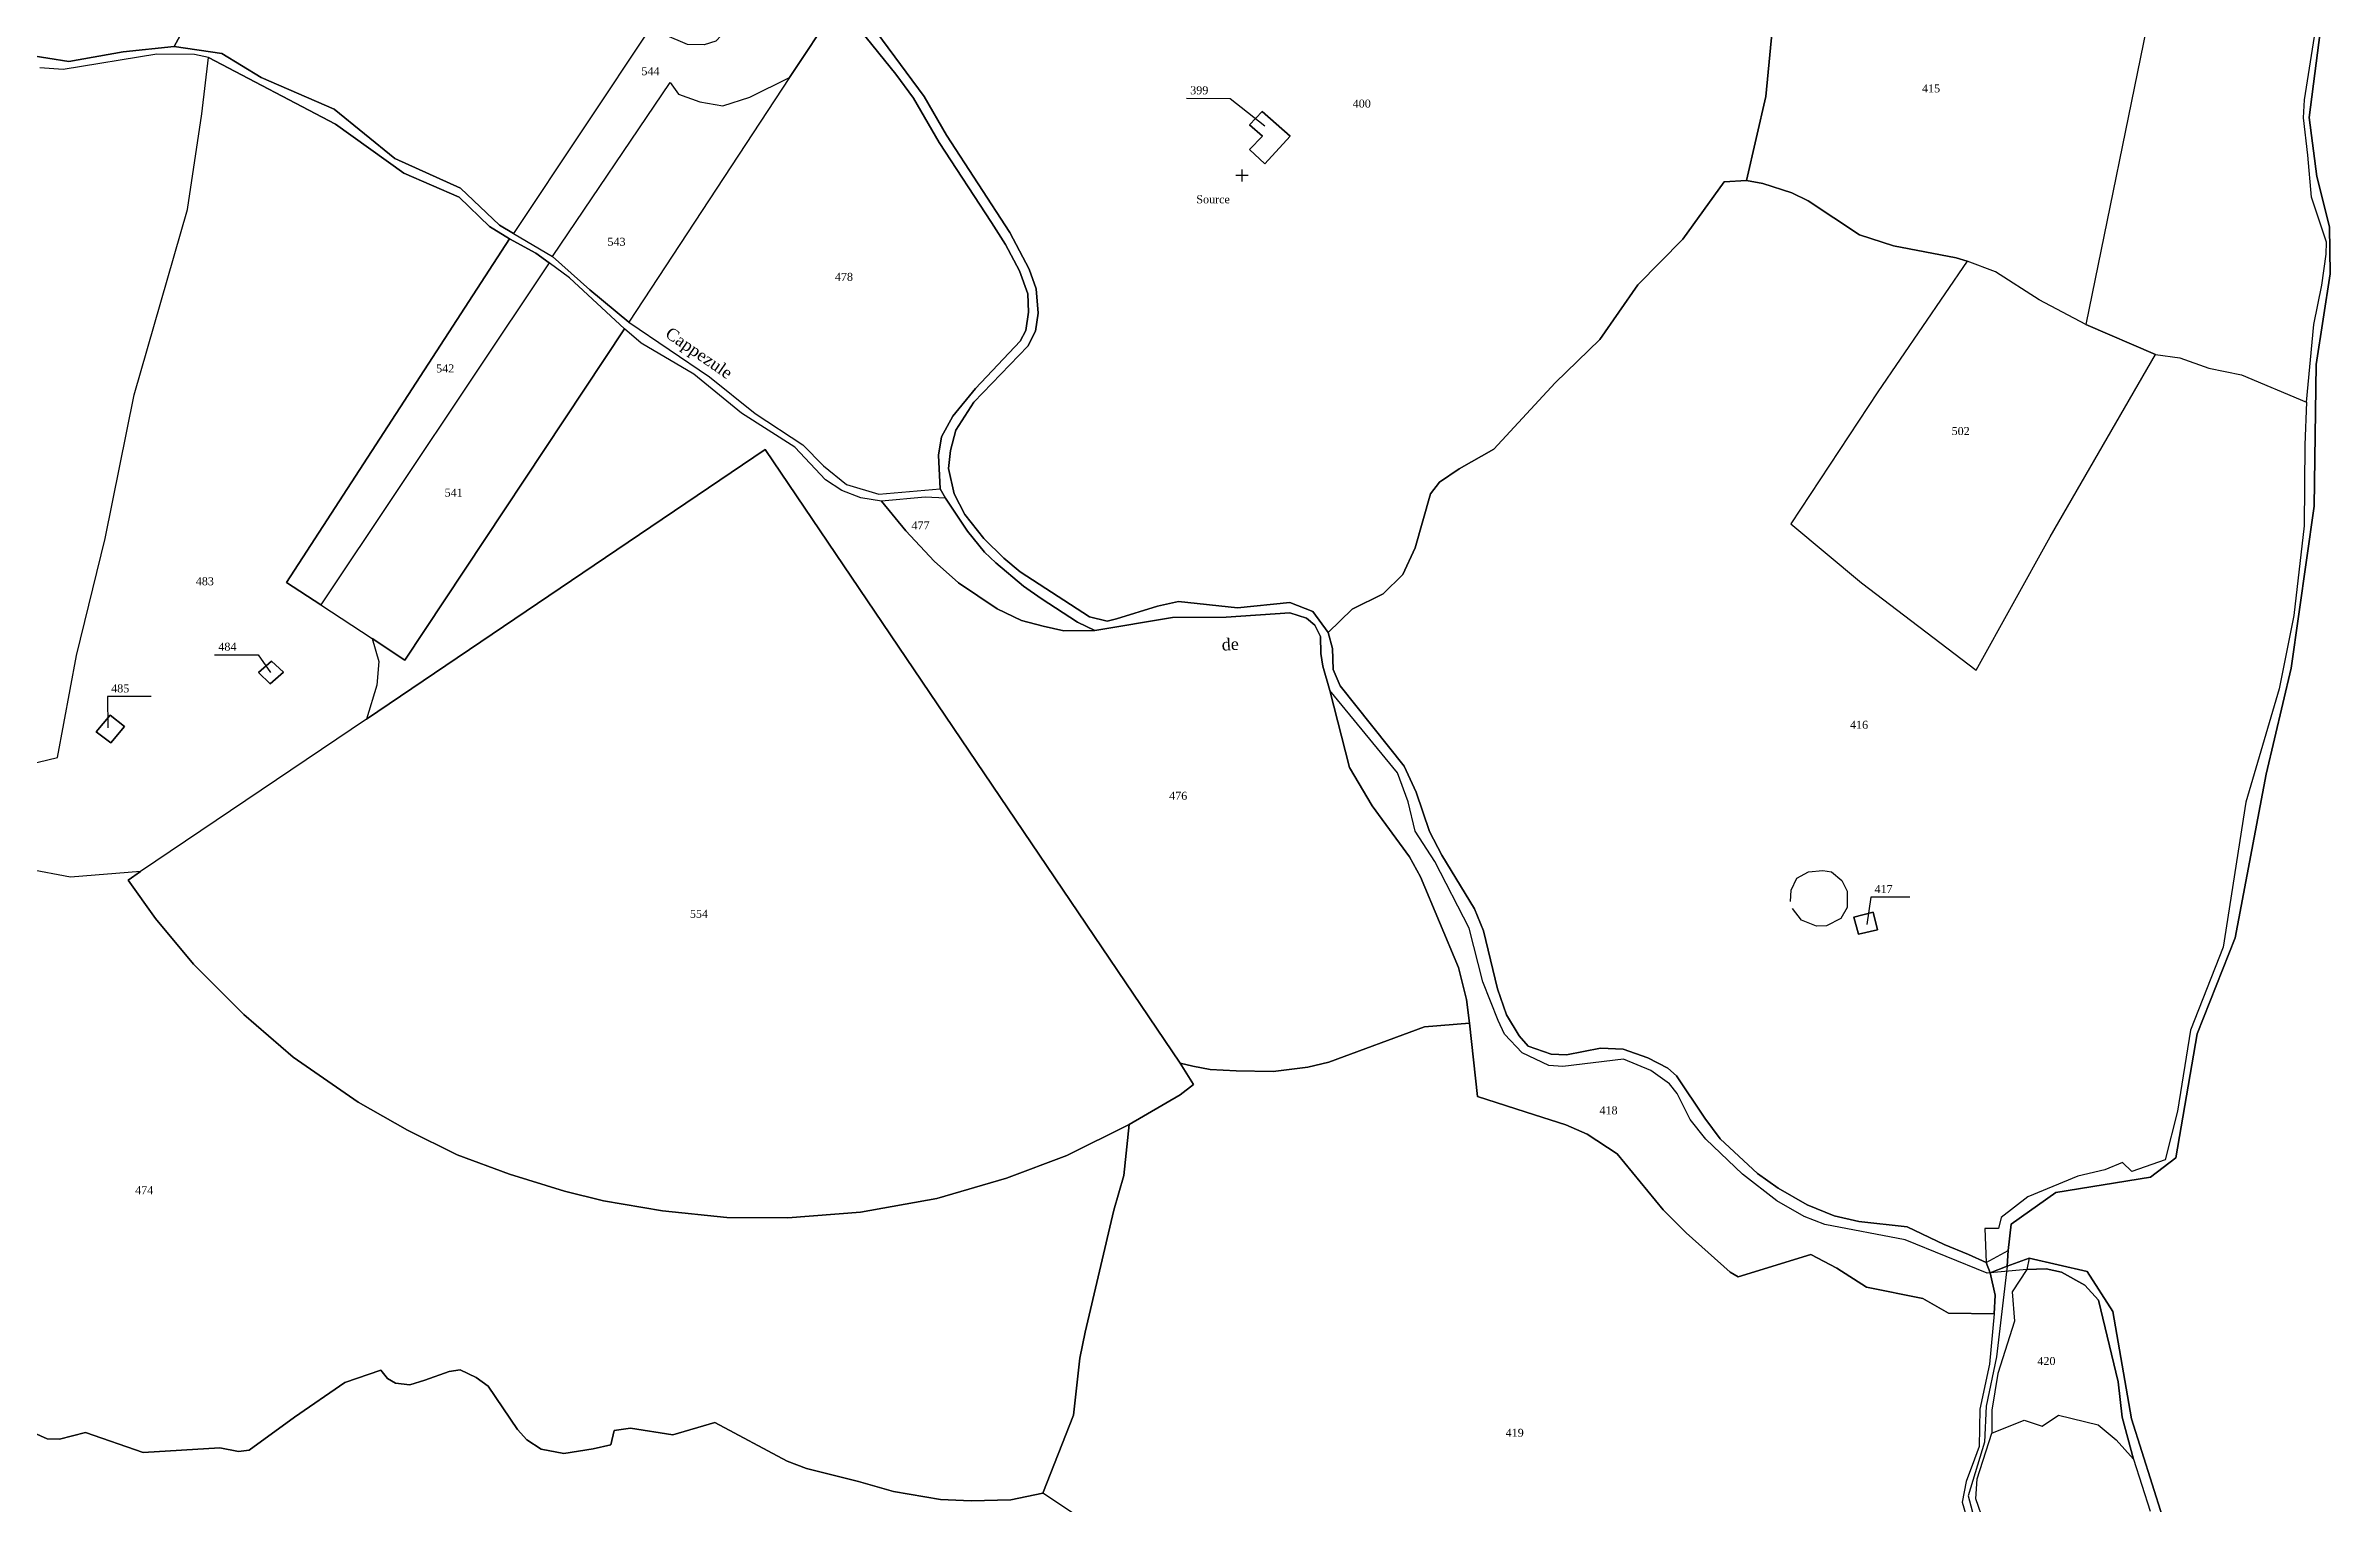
# Model space of a CAD drawing. Extents: x 1205805 to 1207436, y 6154338 to 6158020.
# Drawn here: x 1206617 to 1207188, y 6156524 to 6156888 of the extents above; entities that cross this region are included whole.
import ezdxf

# ---------------------------------------------------------------- set-up
doc = ezdxf.new("R2010")
doc.units = 0
doc.linetypes.add('CONTINU', pattern=[0])
doc.layers.get('0').update_dxf_attribs({"linetype": 'CONTINU'})
for name, color, linetype in [('1LIEUDIT', 7, 'CONTINU'), ('1PARCELLE', 7, 'CONTINU'), ('1SECTION', 7, 'CONTINU'), ('1SUBDSECT', 7, 'CONTINU'), ('1TRONFLUV', 7, 'CONTINU'), ('1TROUPARCELLE', 7, 'CONTINU'), ('1ZONCOMM', 7, 'CONTINU'), ('3BATIDUR', 7, 'CONTINU'), ('3CALVAIRE', 7, 'CONTINU'), ('3CALVAIRETEX', 7, 'CONTINU'), ('3FISCLINE', 7, 'CONTINUOUS'), ('3FLECHEPAR', 7, 'CONTINU'), ('3PARCELLETEX', 7, 'CONTINU'), ('3PONT', 7, 'CONTINU'), ('3TRONFLUVTEX', 7, 'CONTINU')]:
    doc.layers.add(name, color=color, linetype=linetype)
doc.styles.get("Standard").update_dxf_attribs({"font": 'Times New Roman'})

# ---------------------------------------------------------------- blocks, each defined once
blk = doc.blocks.new('DETATOPO')
for points in [[(-1.5, 0), (1.5, 0)], [(0, -1.5), (0, 1.5)]]:
    blk.add_lwpolyline(points)

msp = doc.modelspace()

# ---------------------------------------------------------------- linework, layer by layer
at = {"layer": '1LIEUDIT'}
for points in [[(1207186.56, 6156900.13), (1207182.67, 6156870.36), (1207184.6, 6156855.61), (1207187.77, 6156843.04), (1207187.98, 6156831.3), (1207184.46, 6156808.64), (1207183.91, 6156773.19), (1207178.23, 6156732.74), (1207171.91, 6156706.23), (1207164.17, 6156665.34), (1207154.71, 6156641.34), (1207149.41, 6156610.3), (1207143.03, 6156605.48), (1207119.37, 6156601.67), (1207108.21, 6156593.76), (1207107.46, 6156587.14), (1207107.24, 6156583.24), (1207103.01, 6156581.56), (1207103.01, 6156581.56), (1207104.25, 6156575.98), (1207103.94, 6156571.34), (1207092.6, 6156571.49), (1207086.15, 6156575.17), (1207072.04, 6156578.01), (1207064.69, 6156582.76), (1207058.12, 6156586.17), (1207039.97, 6156580.6), (1207038, 6156581.78), (1207027.01, 6156591.54), (1207021.24, 6156597.32), (1207009.77, 6156611.29), (1207002.22, 6156616.22), (1206996.93, 6156618.54), (1206989.1, 6156621.09), (1206974.88, 6156625.69), (1206972.89, 6156644.02), (1206972.14, 6156649.91), (1206970.11, 6156657.89), (1206960.58, 6156680.58), (1206957.83, 6156685.53), (1206948.57, 6156698.32), (1206942.84, 6156707.89), (1206937.97, 6156727.13), (1206936.19, 6156733.23), (1206935.69, 6156736.37), (1206935.59, 6156740.58), (1206934.17, 6156743.46), (1206932.16, 6156745.19), (1206927.93, 6156746.56), (1206912.02, 6156745.48), (1206898.63, 6156745.38), (1206879.19, 6156742.11), (1206874.93, 6156744.21), (1206865.8, 6156750.08), (1206861.36, 6156753.24), (1206854.48, 6156759.04), (1206851.67, 6156761.7), (1206847.4, 6156766.92), (1206841.89, 6156775.22), (1206840.6, 6156777.51), (1206840.18, 6156785.94), (1206840.92, 6156790.5), (1206843.74, 6156795.72), (1206849.42, 6156802.64), (1206860.6, 6156814.42), (1206862, 6156817.07), (1206862.64, 6156821.71), (1206862.5, 6156826.29), (1206860.41, 6156831.97), (1206856.92, 6156838.56), (1206853.41, 6156844.08), (1206840.34, 6156864.06), (1206833.91, 6156875.13), (1206829.48, 6156881.2), (1206820.62, 6156892.05)], [(1206820.62, 6156892.05), (1206829.48, 6156881.2), (1206833.91, 6156875.13), (1206840.34, 6156864.06), (1206853.41, 6156844.08), (1206856.92, 6156838.56), (1206860.41, 6156831.97), (1206862.5, 6156826.29), (1206862.64, 6156821.71), (1206862, 6156817.07), (1206860.6, 6156814.42), (1206849.42, 6156802.64), (1206843.74, 6156795.72), (1206840.92, 6156790.5), (1206840.18, 6156785.94), (1206840.6, 6156777.51), (1206841.89, 6156775.22), (1206847.4, 6156766.92), (1206851.67, 6156761.7), (1206854.48, 6156759.04), (1206861.36, 6156753.24), (1206865.8, 6156750.08), (1206874.93, 6156744.21), (1206879.19, 6156742.11), (1206898.63, 6156745.38), (1206912.02, 6156745.48), (1206927.93, 6156746.56), (1206932.16, 6156745.19), (1206934.17, 6156743.46), (1206935.59, 6156740.58), (1206935.69, 6156736.37), (1206936.19, 6156733.23), (1206937.97, 6156727.13), (1206942.84, 6156707.89), (1206948.57, 6156698.32), (1206957.83, 6156685.53), (1206960.58, 6156680.58), (1206970.11, 6156657.89), (1206972.14, 6156649.91), (1206972.89, 6156644.02), (1206961.62, 6156643.06), (1206937.67, 6156634.25), (1206932.49, 6156632.96), (1206923.82, 6156631.88), (1206914.51, 6156632.08), (1206908.02, 6156632.41), (1206903.69, 6156633.27), (1206900.51, 6156633.96), (1206903.9, 6156628.62), (1206900.58, 6156626.04), (1206887.77, 6156618.65), (1206886.46, 6156605.88), (1206883.95, 6156597.28), (1206876.84, 6156566.73), (1206875.51, 6156560.26), (1206873.86, 6156546.04), (1206866.23, 6156526.52), (1206858.27, 6156524.87), (1206848.31, 6156524.56), (1206840.66, 6156524.97), (1206828.94, 6156526.96), (1206820.14, 6156529.41), (1206807.2, 6156532.7), (1206802.37, 6156534.48), (1206784.25, 6156544.16), (1206773.73, 6156541.13), (1206763.18, 6156542.8), (1206759.06, 6156542.18), (1206758.28, 6156538.61), (1206753.87, 6156537.59), (1206746.55, 6156536.42), (1206740.84, 6156537.53), (1206737.24, 6156539.82), (1206734.97, 6156542.44), (1206727.58, 6156553.27), (1206724.61, 6156555.41), (1206720.62, 6156557.36), (1206717.89, 6156556.96), (1206711.81, 6156554.74), (1206708.06, 6156553.6), (1206704.42, 6156554.01), (1206702.49, 6156555.14), (1206700.78, 6156557.29), (1206691.81, 6156554.19), (1206679.18, 6156545.51), (1206667.89, 6156537.3), (1206665.2, 6156536.95), (1206660.57, 6156537.84), (1206641.37, 6156536.71), (1206626.97, 6156541.64), (1206620.46, 6156539.97), (1206617.36, 6156540.1), (1206604.73, 6156545.72)], [(1206604.73, 6156545.72), (1206617.36, 6156540.1), (1206620.46, 6156539.97), (1206626.97, 6156541.64), (1206641.37, 6156536.71), (1206660.57, 6156537.84), (1206665.2, 6156536.95), (1206667.89, 6156537.3), (1206679.18, 6156545.51), (1206691.81, 6156554.19), (1206700.78, 6156557.29), (1206702.49, 6156555.14), (1206704.42, 6156554.01), (1206708.06, 6156553.6), (1206711.81, 6156554.74), (1206717.89, 6156556.96), (1206720.62, 6156557.36), (1206724.61, 6156555.41), (1206727.58, 6156553.27), (1206734.97, 6156542.44), (1206737.24, 6156539.82), (1206740.84, 6156537.53), (1206746.55, 6156536.42), (1206753.87, 6156537.59), (1206758.28, 6156538.61), (1206759.06, 6156542.18), (1206763.18, 6156542.8), (1206773.73, 6156541.13), (1206784.25, 6156544.16), (1206802.37, 6156534.48), (1206807.2, 6156532.7), (1206820.14, 6156529.41), (1206828.94, 6156526.96), (1206840.66, 6156524.97), (1206848.31, 6156524.56), (1206858.27, 6156524.87), (1206866.23, 6156526.52), (1206873.86, 6156546.04), (1206875.51, 6156560.26), (1206876.84, 6156566.73), (1206883.95, 6156597.28), (1206886.46, 6156605.88), (1206887.77, 6156618.65), (1206900.58, 6156626.04), (1206903.9, 6156628.62), (1206900.51, 6156633.96), (1206903.69, 6156633.27), (1206908.02, 6156632.41), (1206914.51, 6156632.08), (1206923.82, 6156631.88), (1206932.49, 6156632.96), (1206937.67, 6156634.25), (1206961.62, 6156643.06), (1206972.89, 6156644.02), (1206974.88, 6156625.69), (1206989.1, 6156621.09), (1206996.93, 6156618.54), (1207002.22, 6156616.22), (1207009.77, 6156611.29), (1207021.24, 6156597.32), (1207027.01, 6156591.54), (1207038, 6156581.78), (1207039.97, 6156580.6), (1207058.12, 6156586.17), (1207064.69, 6156582.76), (1207072.04, 6156578.01), (1207086.15, 6156575.17), (1207092.6, 6156571.49), (1207103.94, 6156571.34), (1207104.25, 6156575.98), (1207103.01, 6156581.56), (1207103.01, 6156581.56), (1207107.24, 6156583.24), (1207112.75, 6156585.25), (1207127.25, 6156581.89), (1207133.59, 6156571.9), (1207138.33, 6156545.09), (1207146.05, 6156520.63)]]:
    msp.add_lwpolyline(points, dxfattribs=at)
at = {"layer": '1PARCELLE'}
for points in [[(1207097.22, 6156834.43), (1207094.44, 6156835.29), (1207078.78, 6156838.28), (1207070.35, 6156841), (1207057.51, 6156849.54), (1207053.44, 6156851.49), (1207046.17, 6156853.81), (1207042.08, 6156854.58), (1207046.9, 6156875.54), (1207050.93, 6156917.29), (1207052.85, 6156925.7), (1207054.14, 6156929.6), (1207056.66, 6156932.79), (1207063.66, 6156930.65), (1207070.62, 6156932.88), (1207086.13, 6156930.81), (1207105.62, 6156918.93), (1207142.8, 6156896.44), (1207126.91, 6156818.56), (1207115.21, 6156824.74), (1207104.34, 6156831.79), (1207097.22, 6156834.43)], [(1206768.72, 6156893.69), (1206733.95, 6156841.35), (1206743.71, 6156835.62), (1206773.08, 6156879.05), (1206775.16, 6156876.14), (1206780.52, 6156874.25), (1206786.26, 6156873.24), (1206793.04, 6156875.39), (1206802.88, 6156880.3), (1206814.33, 6156897.46), (1206809.8, 6156898.44), (1206803.93, 6156898.14), (1206793.64, 6156896), (1206790.4, 6156894.99), (1206788.77, 6156893.91), (1206784.54, 6156889.45), (1206781.58, 6156888.52), (1206777.39, 6156888.57), (1206771.72, 6156890.96), (1206768.72, 6156893.69)], [(1206802.88, 6156880.3), (1206762.73, 6156819.22), (1206752.98, 6156827.3), (1206743.71, 6156835.62), (1206773.08, 6156879.05), (1206775.16, 6156876.14), (1206780.52, 6156874.25), (1206786.26, 6156873.24), (1206793.04, 6156875.39), (1206802.88, 6156880.3)], [(1206928.06, 6156865.69), (1206921.07, 6156871.85), (1206917.88, 6156868.53), (1206921.09, 6156865.65), (1206917.89, 6156862.33), (1206921.7, 6156858.72), (1206928.06, 6156865.69)], [(1207097.53, 6156586.15), (1207091.48, 6156588.69), (1207082.21, 6156593.12), (1207070.13, 6156594.39), (1207063.95, 6156595.83), (1207057.2, 6156598.59), (1207049.96, 6156602.78), (1207044.79, 6156606.42), (1207035.52, 6156615.06), (1207031.69, 6156620.25), (1207024.56, 6156630.81), (1207022.4, 6156632.73), (1207017.44, 6156635.31), (1207011.25, 6156637.5), (1207005.58, 6156637.73), (1206997.12, 6156636.06), (1206993.23, 6156636.23), (1206987.5, 6156638.25), (1206985.28, 6156640.79), (1206982.14, 6156646.04), (1206979.89, 6156652.56), (1206976.38, 6156667.07), (1206974.11, 6156672.56), (1206965.91, 6156685.97), (1206962.86, 6156691.91), (1206959.49, 6156701.7), (1206956.55, 6156708.25), (1206940.56, 6156728.32), (1206938.77, 6156732.38), (1206938.63, 6156737.59), (1206937.53, 6156741.59), (1206943.52, 6156747.47), (1206951.26, 6156751.3), (1206956.19, 6156756.1), (1206959.31, 6156762.82), (1206963.07, 6156776.28), (1206965.36, 6156779.2), (1206970.27, 6156782.52), (1206978.93, 6156787.47), (1206994.29, 6156804.02), (1207005.46, 6156814.83), (1207014.9, 6156828.5), (1207026.18, 6156839.9), (1207036.54, 6156854.28), (1207042.08, 6156854.58), (1207046.17, 6156853.81), (1207053.44, 6156851.49), (1207057.51, 6156849.54), (1207070.35, 6156841), (1207078.78, 6156838.28), (1207094.44, 6156835.29), (1207097.22, 6156834.43), (1207074.87, 6156801.79), (1207053.18, 6156768.78), (1207070.8, 6156754.04), (1207099.45, 6156732.21), (1207117.98, 6156765.55), (1207144.27, 6156811.12), (1207150.4, 6156810.3), (1207157.59, 6156807.67), (1207165.78, 6156806.02), (1207182.07, 6156799.18), (1207181.58, 6156788.51), (1207181.48, 6156768.24), (1207178.84, 6156745.83), (1207175.21, 6156727.54), (1207166.83, 6156699.23), (1207161.22, 6156663.01), (1207153.01, 6156642.2), (1207149.8, 6156621.97), (1207146.68, 6156609.86), (1207138.38, 6156606.94), (1207136.05, 6156609.19), (1207131.62, 6156607.36), (1207124.9, 6156605.72), (1207112.37, 6156600.54), (1207105.69, 6156595.45), (1207105.04, 6156592.7), (1207101.67, 6156592.68), (1207101.94, 6156584.2), (1207097.53, 6156586.15)], [(1206742.86, 6156834.03), (1206685.75, 6156748.56), (1206677.25, 6156754.11), (1206732.98, 6156840.03), (1206739.54, 6156836.45), (1206742.86, 6156834.03)], [(1206698.66, 6156740.13), (1206706.77, 6156734.71), (1206761.64, 6156817.52), (1206747.97, 6156830.29), (1206742.86, 6156834.03), (1206685.75, 6156748.56), (1206698.66, 6156740.13)], [(1207097.22, 6156834.43), (1207074.87, 6156801.79), (1207053.18, 6156768.78), (1207070.8, 6156754.04), (1207099.45, 6156732.21), (1207117.98, 6156765.55), (1207144.27, 6156811.12), (1207126.91, 6156818.56), (1207115.21, 6156824.74), (1207104.34, 6156831.79), (1207097.22, 6156834.43)], [(1206879.19, 6156742.11), (1206871.47, 6156742.02), (1206866.29, 6156743.23), (1206860.9, 6156744.66), (1206854.79, 6156747.53), (1206845.16, 6156754.01), (1206839.03, 6156759.47), (1206832, 6156766.99), (1206825.9, 6156774.48), (1206820.77, 6156775.28), (1206816.01, 6156777.15), (1206811.89, 6156779.78), (1206804.27, 6156787.9), (1206790.95, 6156796.46), (1206779.04, 6156806.17), (1206765.82, 6156813.96), (1206761.64, 6156817.52), (1206706.77, 6156734.71), (1206698.66, 6156740.13), (1206700.28, 6156734.33), (1206699.77, 6156728.43), (1206697.21, 6156719.94), (1206796.84, 6156787.36), (1206900.51, 6156633.96), (1206903.69, 6156633.27), (1206908.02, 6156632.41), (1206914.51, 6156632.08), (1206923.82, 6156631.88), (1206932.49, 6156632.96), (1206937.67, 6156634.25), (1206961.62, 6156643.06), (1206972.89, 6156644.02), (1206972.14, 6156649.91), (1206970.11, 6156657.89), (1206960.58, 6156680.58), (1206957.83, 6156685.53), (1206948.57, 6156698.32), (1206942.84, 6156707.89), (1206937.97, 6156727.13), (1206936.19, 6156733.23), (1206935.69, 6156736.37), (1206935.59, 6156740.58), (1206934.17, 6156743.46), (1206932.16, 6156745.19), (1206927.93, 6156746.56), (1206912.02, 6156745.48), (1206898.63, 6156745.38), (1206879.19, 6156742.11)], [(1206900.51, 6156633.96), (1206796.84, 6156787.36), (1206697.21, 6156719.94), (1206640.74, 6156681.9), (1206637.62, 6156679.75), (1206644.5, 6156670.13), (1206653.93, 6156658.76), (1206666.51, 6156646.17), (1206678.85, 6156635.48), (1206695.09, 6156624.25), (1206707.45, 6156617.22), (1206719.85, 6156611.11), (1206732.98, 6156606.23), (1206746.7, 6156601.97), (1206756.47, 6156599.61), (1206771.18, 6156597.05), (1206787.27, 6156595.45), (1206802.52, 6156595.3), (1206820.67, 6156596.73), (1206839.71, 6156600.12), (1206857.14, 6156605.27), (1206872.25, 6156610.88), (1206887.77, 6156618.65), (1206900.58, 6156626.04), (1206903.9, 6156628.62), (1206900.51, 6156633.96)], [(1206879.19, 6156742.11), (1206874.93, 6156744.21), (1206865.8, 6156750.08), (1206861.36, 6156753.24), (1206854.48, 6156759.04), (1206851.67, 6156761.7), (1206847.4, 6156766.92), (1206841.89, 6156775.22), (1206836.82, 6156775.43), (1206825.9, 6156774.48), (1206832, 6156766.99), (1206839.03, 6156759.47), (1206845.16, 6156754.01), (1206854.79, 6156747.53), (1206860.9, 6156744.66), (1206866.29, 6156743.23), (1206871.47, 6156742.02), (1206879.19, 6156742.11)], [(1206676.42, 6156731.7), (1206673.49, 6156734.49), (1206670.18, 6156731.65), (1206673.16, 6156728.82), (1206676.42, 6156731.7)], [(1206937.97, 6156727.13), (1206942.84, 6156707.89), (1206948.57, 6156698.32), (1206957.83, 6156685.53), (1206960.58, 6156680.58), (1206970.11, 6156657.89), (1206972.14, 6156649.91), (1206972.89, 6156644.02), (1206974.88, 6156625.69), (1206989.1, 6156621.09), (1206996.93, 6156618.54), (1207002.22, 6156616.22), (1207009.77, 6156611.29), (1207021.24, 6156597.32), (1207027.01, 6156591.54), (1207038, 6156581.78), (1207039.97, 6156580.6), (1207058.12, 6156586.17), (1207064.69, 6156582.76), (1207072.04, 6156578.01), (1207086.15, 6156575.17), (1207092.6, 6156571.49), (1207103.94, 6156571.34), (1207104.25, 6156575.98), (1207103.01, 6156581.56), (1207102.22, 6156581.52), (1207081.74, 6156589.84), (1207061.64, 6156593.66), (1207056.53, 6156595.69), (1207049.67, 6156599.61), (1207041.07, 6156606.28), (1207031.95, 6156614.95), (1207028, 6156619.88), (1207024.73, 6156626.44), (1207022.81, 6156628.84), (1207018.2, 6156632.15), (1207011.32, 6156634.97), (1206996.21, 6156633.15), (1206992.72, 6156633.42), (1206986.02, 6156636.59), (1206981.57, 6156641.26), (1206980.01, 6156644.67), (1206976.22, 6156654.32), (1206972.77, 6156667.73), (1206964.22, 6156684.42), (1206959.29, 6156691.93), (1206957.56, 6156699.29), (1206954.84, 6156706.51), (1206937.97, 6156727.13)], [(1206636.75, 6156718.09), (1206633.15, 6156720.96), (1206629.68, 6156716.76), (1206633.27, 6156714.02), (1206636.75, 6156718.09)], [(1207068.91, 6156670.51), (1207073.77, 6156671.7), (1207074.84, 6156667.33), (1207070.04, 6156666.24), (1207068.91, 6156670.51)], [(1207138.8, 6156534.99), (1207135.94, 6156545.53), (1207134.99, 6156554.38), (1207130.07, 6156574.72), (1207126.63, 6156578.51), (1207120.8, 6156581.71), (1207117.01, 6156582.62), (1207112.14, 6156582.41), (1207108.47, 6156576.84), (1207109.06, 6156569.53), (1207104.87, 6156556.39), (1207103.38, 6156547.26), (1207103.43, 6156541.52), (1207111.45, 6156544.73), (1207116.01, 6156543.22), (1207120.09, 6156546), (1207129.97, 6156543.56), (1207134.43, 6156539.83), (1207138.8, 6156534.99)]]:
    msp.add_lwpolyline(points, close=True, dxfattribs=at)
for points in [[(1207050.93, 6156917.29), (1207046.9, 6156875.54), (1207042.08, 6156854.58), (1207036.54, 6156854.28), (1207026.18, 6156839.9), (1207014.9, 6156828.5), (1207005.46, 6156814.83), (1206994.29, 6156804.02), (1206978.93, 6156787.47), (1206970.27, 6156782.52), (1206965.36, 6156779.2), (1206963.07, 6156776.28), (1206959.31, 6156762.82), (1206956.19, 6156756.1), (1206951.26, 6156751.3), (1206943.52, 6156747.47), (1206937.53, 6156741.59), (1206933.7, 6156746.87), (1206933.7, 6156746.87), (1206927.92, 6156749.15), (1206914.85, 6156747.81), (1206900.15, 6156749.34), (1206894.86, 6156748.22), (1206884.62, 6156745.03), (1206882.34, 6156744.44), (1206877.92, 6156745.52), (1206860.58, 6156756.77), (1206856.52, 6156760.21), (1206851.48, 6156765.11), (1206846.73, 6156771.14), (1206844.04, 6156776.3), (1206842.69, 6156782.61), (1206843.14, 6156787.08), (1206844.46, 6156792.2), (1206849.02, 6156799.17), (1206862.5, 6156813.22), (1206864.4, 6156816.89), (1206865.07, 6156821.44), (1206864.59, 6156827.48), (1206862.84, 6156832.39), (1206857.96, 6156841.62), (1206842.12, 6156865.9), (1206836.53, 6156875.6), (1206820.27, 6156897.64)], [(1207142.8, 6156896.44), (1207126.91, 6156818.56), (1207144.27, 6156811.12), (1207144.27, 6156811.12), (1207150.4, 6156810.3), (1207157.59, 6156807.67), (1207165.78, 6156806.02), (1207182.07, 6156799.18), (1207183.86, 6156818.59), (1207185.89, 6156828.41), (1207186.98, 6156836.18), (1207187.04, 6156839.18), (1207183.31, 6156850.41), (1207182.35, 6156860.93), (1207181.26, 6156870.23), (1207181.57, 6156874.78), (1207185.25, 6156898.51)], [(1206654.02, 6156897.04), (1206649.14, 6156888.04), (1206636.4, 6156886.78), (1206622.83, 6156884.33), (1206612.32, 6156886)], [(1206768.72, 6156893.69), (1206733.95, 6156841.35), (1206730.48, 6156843.41), (1206720.7, 6156852.64), (1206704.29, 6156860.06), (1206689.15, 6156872.44), (1206670.84, 6156880.32), (1206661.03, 6156886.33), (1206649.14, 6156888.04), (1206654.02, 6156897.04)], [(1206814.33, 6156897.46), (1206802.88, 6156880.3), (1206762.73, 6156819.22), (1206782.96, 6156805.51), (1206794.34, 6156796.32), (1206806.22, 6156788.56), (1206811.42, 6156783.25), (1206817.12, 6156778.59), (1206825.26, 6156776.23), (1206840.6, 6156777.51), (1206840.18, 6156785.94), (1206840.92, 6156790.5), (1206843.74, 6156795.72), (1206849.42, 6156802.64), (1206860.6, 6156814.42), (1206862, 6156817.07), (1206862.64, 6156821.71), (1206862.5, 6156826.29), (1206860.41, 6156831.97), (1206856.92, 6156838.56), (1206853.41, 6156844.08), (1206840.34, 6156864.06), (1206833.91, 6156875.13), (1206829.48, 6156881.2), (1206820.62, 6156892.05)], [(1206610.3, 6156708.03), (1206619.99, 6156710.34), (1206624.7, 6156735.84), (1206631.86, 6156765.12), (1206639.14, 6156801.04), (1206652.48, 6156847.36), (1206656.06, 6156871.25), (1206657.7, 6156885.29), (1206654.23, 6156886.06), (1206644.77, 6156886.14), (1206621.38, 6156882.31), (1206615.6, 6156882.72)], [(1206610.3, 6156708.03), (1206619.99, 6156710.34), (1206624.7, 6156735.84), (1206631.86, 6156765.12), (1206639.14, 6156801.04), (1206652.48, 6156847.36), (1206656.06, 6156871.25), (1206657.7, 6156885.29), (1206689.49, 6156868.65), (1206706.55, 6156856.41), (1206720.33, 6156850.38), (1206727.92, 6156843.1), (1206732.98, 6156840.03), (1206677.25, 6156754.11), (1206685.75, 6156748.56), (1206698.66, 6156740.13), (1206700.28, 6156734.33), (1206699.77, 6156728.43), (1206697.21, 6156719.94), (1206640.74, 6156681.9), (1206623.24, 6156680.5), (1206612.69, 6156682.45)], [(1206604.73, 6156545.72), (1206617.36, 6156540.1), (1206620.46, 6156539.97), (1206626.97, 6156541.64), (1206641.37, 6156536.71), (1206660.57, 6156537.84), (1206665.2, 6156536.95), (1206667.89, 6156537.3), (1206679.18, 6156545.51), (1206691.81, 6156554.19), (1206700.78, 6156557.29), (1206702.49, 6156555.14), (1206704.42, 6156554.01), (1206708.06, 6156553.6), (1206711.81, 6156554.74), (1206717.89, 6156556.96), (1206720.62, 6156557.36), (1206724.61, 6156555.41), (1206727.58, 6156553.27), (1206734.97, 6156542.44), (1206737.24, 6156539.82), (1206740.84, 6156537.53), (1206746.55, 6156536.42), (1206753.87, 6156537.59), (1206758.28, 6156538.61), (1206759.06, 6156542.18), (1206763.18, 6156542.8), (1206773.73, 6156541.13), (1206784.25, 6156544.16), (1206802.37, 6156534.48), (1206807.2, 6156532.7), (1206820.14, 6156529.41), (1206828.94, 6156526.96), (1206840.66, 6156524.97), (1206848.31, 6156524.56), (1206858.27, 6156524.87), (1206866.23, 6156526.52), (1206873.86, 6156546.04), (1206875.51, 6156560.26), (1206876.84, 6156566.73), (1206883.95, 6156597.28), (1206886.46, 6156605.88), (1206887.77, 6156618.65), (1206872.25, 6156610.88), (1206857.14, 6156605.27), (1206839.71, 6156600.12), (1206820.67, 6156596.73), (1206802.52, 6156595.3), (1206787.27, 6156595.45), (1206771.18, 6156597.05), (1206756.47, 6156599.61), (1206746.7, 6156601.97), (1206732.98, 6156606.23), (1206719.85, 6156611.11), (1206707.45, 6156617.22), (1206695.09, 6156624.25), (1206678.85, 6156635.48), (1206666.51, 6156646.17), (1206653.93, 6156658.76), (1206644.5, 6156670.13), (1206637.62, 6156679.75), (1206640.74, 6156681.9), (1206623.24, 6156680.5), (1206612.69, 6156682.45)], [(1206884.52, 6156514.31), (1206866.23, 6156526.52), (1206873.86, 6156546.04), (1206875.51, 6156560.26), (1206876.84, 6156566.73), (1206883.95, 6156597.28), (1206886.46, 6156605.88), (1206887.77, 6156618.65), (1206900.58, 6156626.04), (1206903.9, 6156628.62), (1206900.51, 6156633.96), (1206903.69, 6156633.27), (1206908.02, 6156632.41), (1206914.51, 6156632.08), (1206923.82, 6156631.88), (1206932.49, 6156632.96), (1206937.67, 6156634.25), (1206961.62, 6156643.06), (1206972.89, 6156644.02), (1206972.89, 6156644.02), (1206974.88, 6156625.69), (1206989.1, 6156621.09), (1206996.93, 6156618.54), (1207002.22, 6156616.22), (1207009.77, 6156611.29), (1207021.24, 6156597.32), (1207027.01, 6156591.54), (1207038, 6156581.78), (1207039.97, 6156580.6), (1207058.12, 6156586.17), (1207064.69, 6156582.76), (1207072.04, 6156578.01), (1207086.15, 6156575.17), (1207092.6, 6156571.49), (1207103.94, 6156571.34), (1207102.84, 6156558.78), (1207100.38, 6156547.49), (1207100.25, 6156538.15), (1207099.1, 6156535), (1207096.95, 6156529.45), (1207095.95, 6156524.25), (1207098.59, 6156515.44)], [(1206884.52, 6156514.31), (1206866.23, 6156526.52), (1206858.27, 6156524.87), (1206848.31, 6156524.56), (1206840.66, 6156524.97), (1206828.94, 6156526.96), (1206820.14, 6156529.41), (1206807.2, 6156532.7), (1206802.37, 6156534.48), (1206784.25, 6156544.16), (1206773.73, 6156541.13), (1206763.18, 6156542.8), (1206759.06, 6156542.18), (1206758.28, 6156538.61), (1206753.87, 6156537.59), (1206746.55, 6156536.42), (1206740.84, 6156537.53), (1206737.24, 6156539.82), (1206734.97, 6156542.44), (1206727.58, 6156553.27), (1206724.61, 6156555.41), (1206720.62, 6156557.36), (1206717.89, 6156556.96), (1206711.81, 6156554.74), (1206708.06, 6156553.6), (1206704.42, 6156554.01), (1206702.49, 6156555.14), (1206700.78, 6156557.29), (1206691.81, 6156554.19), (1206679.18, 6156545.51), (1206667.89, 6156537.3), (1206665.2, 6156536.95), (1206660.57, 6156537.84), (1206641.37, 6156536.71), (1206626.97, 6156541.64), (1206620.46, 6156539.97), (1206617.36, 6156540.1), (1206604.73, 6156545.72)], [(1207103.54, 6156513.08), (1207099.37, 6156525.06), (1207099.76, 6156530.13), (1207103.43, 6156541.52), (1207111.45, 6156544.73), (1207116.01, 6156543.22), (1207120.09, 6156546), (1207129.97, 6156543.56), (1207134.43, 6156539.83), (1207138.8, 6156534.99), (1207142.92, 6156522.04)]]:
    msp.add_lwpolyline(points, dxfattribs=at)
at = {"layer": '1SECTION'}
msp.add_lwpolyline([(1207146.05, 6156520.63), (1207138.33, 6156545.09), (1207133.59, 6156571.9), (1207127.25, 6156581.89), (1207112.75, 6156585.25), (1207107.24, 6156583.24), (1207107.46, 6156587.14), (1207108.21, 6156593.76), (1207119.37, 6156601.67), (1207143.03, 6156605.48), (1207149.41, 6156610.3), (1207154.71, 6156641.34), (1207164.17, 6156665.34), (1207171.91, 6156706.23), (1207178.23, 6156732.74), (1207183.91, 6156773.19), (1207184.46, 6156808.64), (1207187.98, 6156831.3), (1207187.77, 6156843.04), (1207184.6, 6156855.61), (1207182.67, 6156870.36), (1207186.56, 6156900.13)], dxfattribs=at)
at = {"layer": '1SUBDSECT'}
msp.add_lwpolyline([(1207186.56, 6156900.13), (1207182.67, 6156870.36), (1207184.6, 6156855.61), (1207187.77, 6156843.04), (1207187.98, 6156831.3), (1207184.46, 6156808.64), (1207183.91, 6156773.19), (1207178.23, 6156732.74), (1207171.91, 6156706.23), (1207164.17, 6156665.34), (1207154.71, 6156641.34), (1207149.41, 6156610.3), (1207143.03, 6156605.48), (1207119.37, 6156601.67), (1207108.21, 6156593.76), (1207107.46, 6156587.14), (1207107.24, 6156583.24), (1207112.75, 6156585.25), (1207127.25, 6156581.89), (1207133.59, 6156571.9), (1207138.33, 6156545.09), (1207146.05, 6156520.63)], dxfattribs=at)
at = {"layer": '1TRONFLUV'}
for points in [[(1206820.27, 6156897.64), (1206836.53, 6156875.6), (1206842.12, 6156865.9), (1206857.96, 6156841.62), (1206862.84, 6156832.39), (1206864.59, 6156827.48), (1206865.07, 6156821.44), (1206864.4, 6156816.89), (1206862.5, 6156813.22), (1206849.02, 6156799.17), (1206844.46, 6156792.2), (1206843.14, 6156787.08), (1206842.69, 6156782.61), (1206844.04, 6156776.3), (1206846.73, 6156771.14), (1206851.48, 6156765.11), (1206856.52, 6156760.21), (1206860.58, 6156756.77), (1206877.92, 6156745.52), (1206882.34, 6156744.44), (1206884.62, 6156745.03), (1206894.86, 6156748.22), (1206900.15, 6156749.34), (1206914.85, 6156747.81), (1206927.92, 6156749.15), (1206933.7, 6156746.87), (1206937.53, 6156741.59), (1206938.63, 6156737.59), (1206938.77, 6156732.38), (1206940.56, 6156728.32), (1206956.55, 6156708.25), (1206959.49, 6156701.7), (1206962.86, 6156691.91), (1206965.91, 6156685.97), (1206974.11, 6156672.56), (1206976.38, 6156667.07), (1206979.89, 6156652.56), (1206982.14, 6156646.04), (1206985.28, 6156640.79), (1206987.5, 6156638.25), (1206993.23, 6156636.23), (1206997.12, 6156636.06), (1207005.58, 6156637.73), (1207011.25, 6156637.5), (1207017.44, 6156635.31), (1207022.4, 6156632.73), (1207024.56, 6156630.81), (1207031.69, 6156620.25), (1207035.52, 6156615.06), (1207044.79, 6156606.42), (1207049.96, 6156602.78), (1207057.2, 6156598.59), (1207063.95, 6156595.83), (1207070.13, 6156594.39), (1207082.21, 6156593.12), (1207091.48, 6156588.69), (1207097.53, 6156586.15), (1207101.94, 6156584.2), (1207101.94, 6156584.2), (1207103.01, 6156581.56), (1207102.22, 6156581.52), (1207081.74, 6156589.84), (1207061.64, 6156593.66), (1207056.53, 6156595.69), (1207049.67, 6156599.61), (1207041.07, 6156606.28), (1207031.95, 6156614.95), (1207028, 6156619.88), (1207024.73, 6156626.44), (1207022.81, 6156628.84), (1207018.2, 6156632.15), (1207011.32, 6156634.97), (1206996.21, 6156633.15), (1206992.72, 6156633.42), (1206986.02, 6156636.59), (1206981.57, 6156641.26), (1206980.01, 6156644.67), (1206976.22, 6156654.32), (1206972.77, 6156667.73), (1206964.22, 6156684.42), (1206959.29, 6156691.93), (1206957.56, 6156699.29), (1206954.84, 6156706.51), (1206937.97, 6156727.13), (1206936.19, 6156733.23), (1206935.69, 6156736.37), (1206935.59, 6156740.58), (1206934.17, 6156743.46), (1206932.16, 6156745.19), (1206927.93, 6156746.56), (1206912.02, 6156745.48), (1206898.63, 6156745.38), (1206879.19, 6156742.11), (1206874.93, 6156744.21), (1206865.8, 6156750.08), (1206861.36, 6156753.24), (1206854.48, 6156759.04), (1206851.67, 6156761.7), (1206847.4, 6156766.92), (1206841.89, 6156775.22), (1206840.6, 6156777.51), (1206840.18, 6156785.94), (1206840.92, 6156790.5), (1206843.74, 6156795.72), (1206849.42, 6156802.64), (1206860.6, 6156814.42), (1206862, 6156817.07), (1206862.64, 6156821.71), (1206862.5, 6156826.29), (1206860.41, 6156831.97), (1206856.92, 6156838.56), (1206853.41, 6156844.08), (1206840.34, 6156864.06), (1206833.91, 6156875.13), (1206829.48, 6156881.2), (1206820.62, 6156892.05)], [(1206612.32, 6156886), (1206622.83, 6156884.33), (1206636.4, 6156886.78), (1206649.14, 6156888.04), (1206661.03, 6156886.33), (1206670.84, 6156880.32), (1206689.15, 6156872.44), (1206704.29, 6156860.06), (1206720.7, 6156852.64), (1206730.48, 6156843.41), (1206733.95, 6156841.35), (1206743.71, 6156835.62), (1206752.98, 6156827.3), (1206762.73, 6156819.22), (1206782.96, 6156805.51), (1206794.34, 6156796.32), (1206806.22, 6156788.56), (1206811.42, 6156783.25), (1206817.12, 6156778.59), (1206825.26, 6156776.23), (1206840.6, 6156777.51), (1206841.89, 6156775.22), (1206841.89, 6156775.22), (1206836.82, 6156775.43), (1206825.9, 6156774.48), (1206820.77, 6156775.28), (1206816.01, 6156777.15), (1206811.89, 6156779.78), (1206804.27, 6156787.9), (1206790.95, 6156796.46), (1206779.04, 6156806.17), (1206765.82, 6156813.96), (1206761.64, 6156817.52), (1206747.97, 6156830.29), (1206742.86, 6156834.03), (1206739.54, 6156836.45), (1206732.98, 6156840.03), (1206727.92, 6156843.1), (1206720.33, 6156850.38), (1206706.55, 6156856.41), (1206689.49, 6156868.65), (1206657.7, 6156885.29), (1206654.23, 6156886.06), (1206644.77, 6156886.14), (1206621.38, 6156882.31), (1206615.6, 6156882.72)], [(1207146.05, 6156520.63), (1207138.33, 6156545.09), (1207133.59, 6156571.9), (1207127.25, 6156581.89), (1207112.75, 6156585.25), (1207112.14, 6156582.41), (1207117.01, 6156582.62), (1207120.8, 6156581.71), (1207126.63, 6156578.51), (1207130.07, 6156574.72), (1207134.99, 6156554.38), (1207135.94, 6156545.53), (1207138.8, 6156534.99), (1207142.92, 6156522.04)]]:
    msp.add_lwpolyline(points, dxfattribs=at)
at = {"layer": '1TROUPARCELLE'}
for points in [[(1206917.89, 6156862.33), (1206921.09, 6156865.65), (1206917.88, 6156868.53), (1206921.07, 6156871.85), (1206928.06, 6156865.69), (1206921.7, 6156858.72), (1206917.89, 6156862.33)], [(1206670.18, 6156731.65), (1206673.49, 6156734.49), (1206676.42, 6156731.7), (1206673.16, 6156728.82), (1206670.18, 6156731.65)], [(1206629.68, 6156716.76), (1206633.15, 6156720.96), (1206636.75, 6156718.09), (1206633.27, 6156714.02), (1206629.68, 6156716.76)], [(1207068.91, 6156670.51), (1207073.77, 6156671.7), (1207074.84, 6156667.33), (1207070.04, 6156666.24), (1207068.91, 6156670.51)]]:
    msp.add_lwpolyline(points, close=True, dxfattribs=at)
at = {"layer": '1ZONCOMM'}
msp.add_lwpolyline([(1207186.56, 6156900.13), (1207182.67, 6156870.36), (1207184.6, 6156855.61), (1207187.77, 6156843.04), (1207187.98, 6156831.3), (1207184.46, 6156808.64), (1207183.91, 6156773.19), (1207178.23, 6156732.74), (1207171.91, 6156706.23), (1207164.17, 6156665.34), (1207154.71, 6156641.34), (1207149.41, 6156610.3), (1207143.03, 6156605.48), (1207119.37, 6156601.67), (1207108.21, 6156593.76), (1207107.46, 6156587.14), (1207107.24, 6156583.24), (1207104.56, 6156560.59), (1207101.99, 6156548.22), (1207101.55, 6156539.29), (1207097.48, 6156525.84), (1207101.31, 6156511.42)], dxfattribs=at)
msp.add_lwpolyline([(1207186.56, 6156900.13), (1207182.67, 6156870.36), (1207184.6, 6156855.61), (1207187.77, 6156843.04), (1207187.98, 6156831.3), (1207184.46, 6156808.64), (1207183.91, 6156773.19), (1207178.23, 6156732.74), (1207171.91, 6156706.23), (1207164.17, 6156665.34), (1207154.71, 6156641.34), (1207149.41, 6156610.3), (1207143.03, 6156605.48), (1207119.37, 6156601.67), (1207108.21, 6156593.76), (1207107.46, 6156587.14), (1207107.24, 6156583.24), (1207104.56, 6156560.59), (1207101.99, 6156548.22), (1207101.55, 6156539.29), (1207097.48, 6156525.84), (1207101.31, 6156511.42)], dxfattribs=at)
at = {"layer": '3BATIDUR'}
for points in [[(1206917.89, 6156862.33), (1206921.09, 6156865.65), (1206917.88, 6156868.53), (1206921.07, 6156871.85), (1206928.06, 6156865.69), (1206921.7, 6156858.72), (1206917.89, 6156862.33)], [(1206670.18, 6156731.65), (1206673.16, 6156728.82), (1206676.42, 6156731.7), (1206673.49, 6156734.49), (1206670.18, 6156731.65)], [(1206629.68, 6156716.76), (1206633.27, 6156714.02), (1206636.75, 6156718.09), (1206633.15, 6156720.96), (1206629.68, 6156716.76)], [(1207068.91, 6156670.51), (1207070.04, 6156666.24), (1207074.84, 6156667.33), (1207073.77, 6156671.7), (1207068.91, 6156670.51)]]:
    msp.add_lwpolyline(points, close=True, dxfattribs=at)
at = {"layer": '3FISCLINE'}
msp.add_lwpolyline([(1207053.07, 6156674.39), (1207053.26, 6156677.24), (1207054.68, 6156680.18), (1207057.61, 6156681.81), (1207061.19, 6156682.13), (1207063.34, 6156681.83), (1207065.89, 6156679.66), (1207067.21, 6156676.94), (1207067.21, 6156672.88), (1207065.67, 6156670.18), (1207062.1, 6156668.34), (1207059.54, 6156668.21), (1207055.84, 6156669.75), (1207053.58, 6156672.65)], dxfattribs=at)
at = {"layer": '3FLECHEPAR'}
for points in [[(1206902.13, 6156875.13), (1206913.05, 6156875.11), (1206921.72, 6156868.26)], [(1206659.25, 6156736.06), (1206670.17, 6156736.04), (1206673.22, 6156731.63)], [(1206643.39, 6156725.63), (1206632.47, 6156725.65), (1206632.54, 6156717.83)], [(1207082.94, 6156675.49), (1207073.16, 6156675.51), (1207072.14, 6156668.61)]]:
    msp.add_lwpolyline(points, dxfattribs=at)
at = {"layer": '3PONT'}
msp.add_lwpolyline([(1207103.01, 6156581.56), (1207101.94, 6156584.2), (1207107.46, 6156587.14), (1207107.24, 6156583.24), (1207112.75, 6156585.25), (1207112.14, 6156582.41), (1207103.01, 6156581.56)], close=True, dxfattribs=at)

# ---------------------------------------------------------------- block references
at = {"layer": '3CALVAIRE', "rotation": 90}
msp.add_blockref('DETATOPO', (1206916, 6156855.87), dxfattribs=at)

# ---------------------------------------------------------------- texts
at = {"layer": '3CALVAIRETEX'}
msp.add_text('Source', height=2, dxfattribs=at).set_placement((1206904.58, 6156848.88))
at = {"layer": '3PARCELLETEX'}
for s, p in [('544', (1206765.9, 6156880.9)), ('399', (1206903.06, 6156876.13)), ('415', (1207085.94, 6156876.61)), ('400', (1206943.66, 6156872.81)), ('543', (1206757.41, 6156838.27)), ('478', (1206814.25, 6156829.5)), ('542', (1206714.6, 6156806.62)), ('502', (1207093.34, 6156790.97)), ('541', (1206716.73, 6156775.59)), ('477', (1206833.38, 6156767.37)), ('483', (1206654.54, 6156753.43)), ('484', (1206660.17, 6156737.06)), ('485', (1206633.39, 6156726.65)), ('416', (1207067.95, 6156717.56)), ('476', (1206897.79, 6156699.81)), ('417', (1207074.07, 6156676.51)), ('554', (1206778.02, 6156670.3)), ('418', (1207005.33, 6156621.19)), ('474', (1206639.38, 6156601.24)), ('420', (1207114.77, 6156558.54)), ('419', (1206981.88, 6156540.61))]:
    msp.add_text(s, height=2, dxfattribs=at).set_placement(p)
at = {"layer": '3TRONFLUVTEX'}
for s, rotation, p in [('Cappezule', 325.3, (1206771.61, 6156815.7)), ('de', 3, (1206911, 6156737.08))]:
    msp.add_text(s, height=3, rotation=rotation, dxfattribs=at).set_placement(p)

doc.saveas('drawing.dxf')
